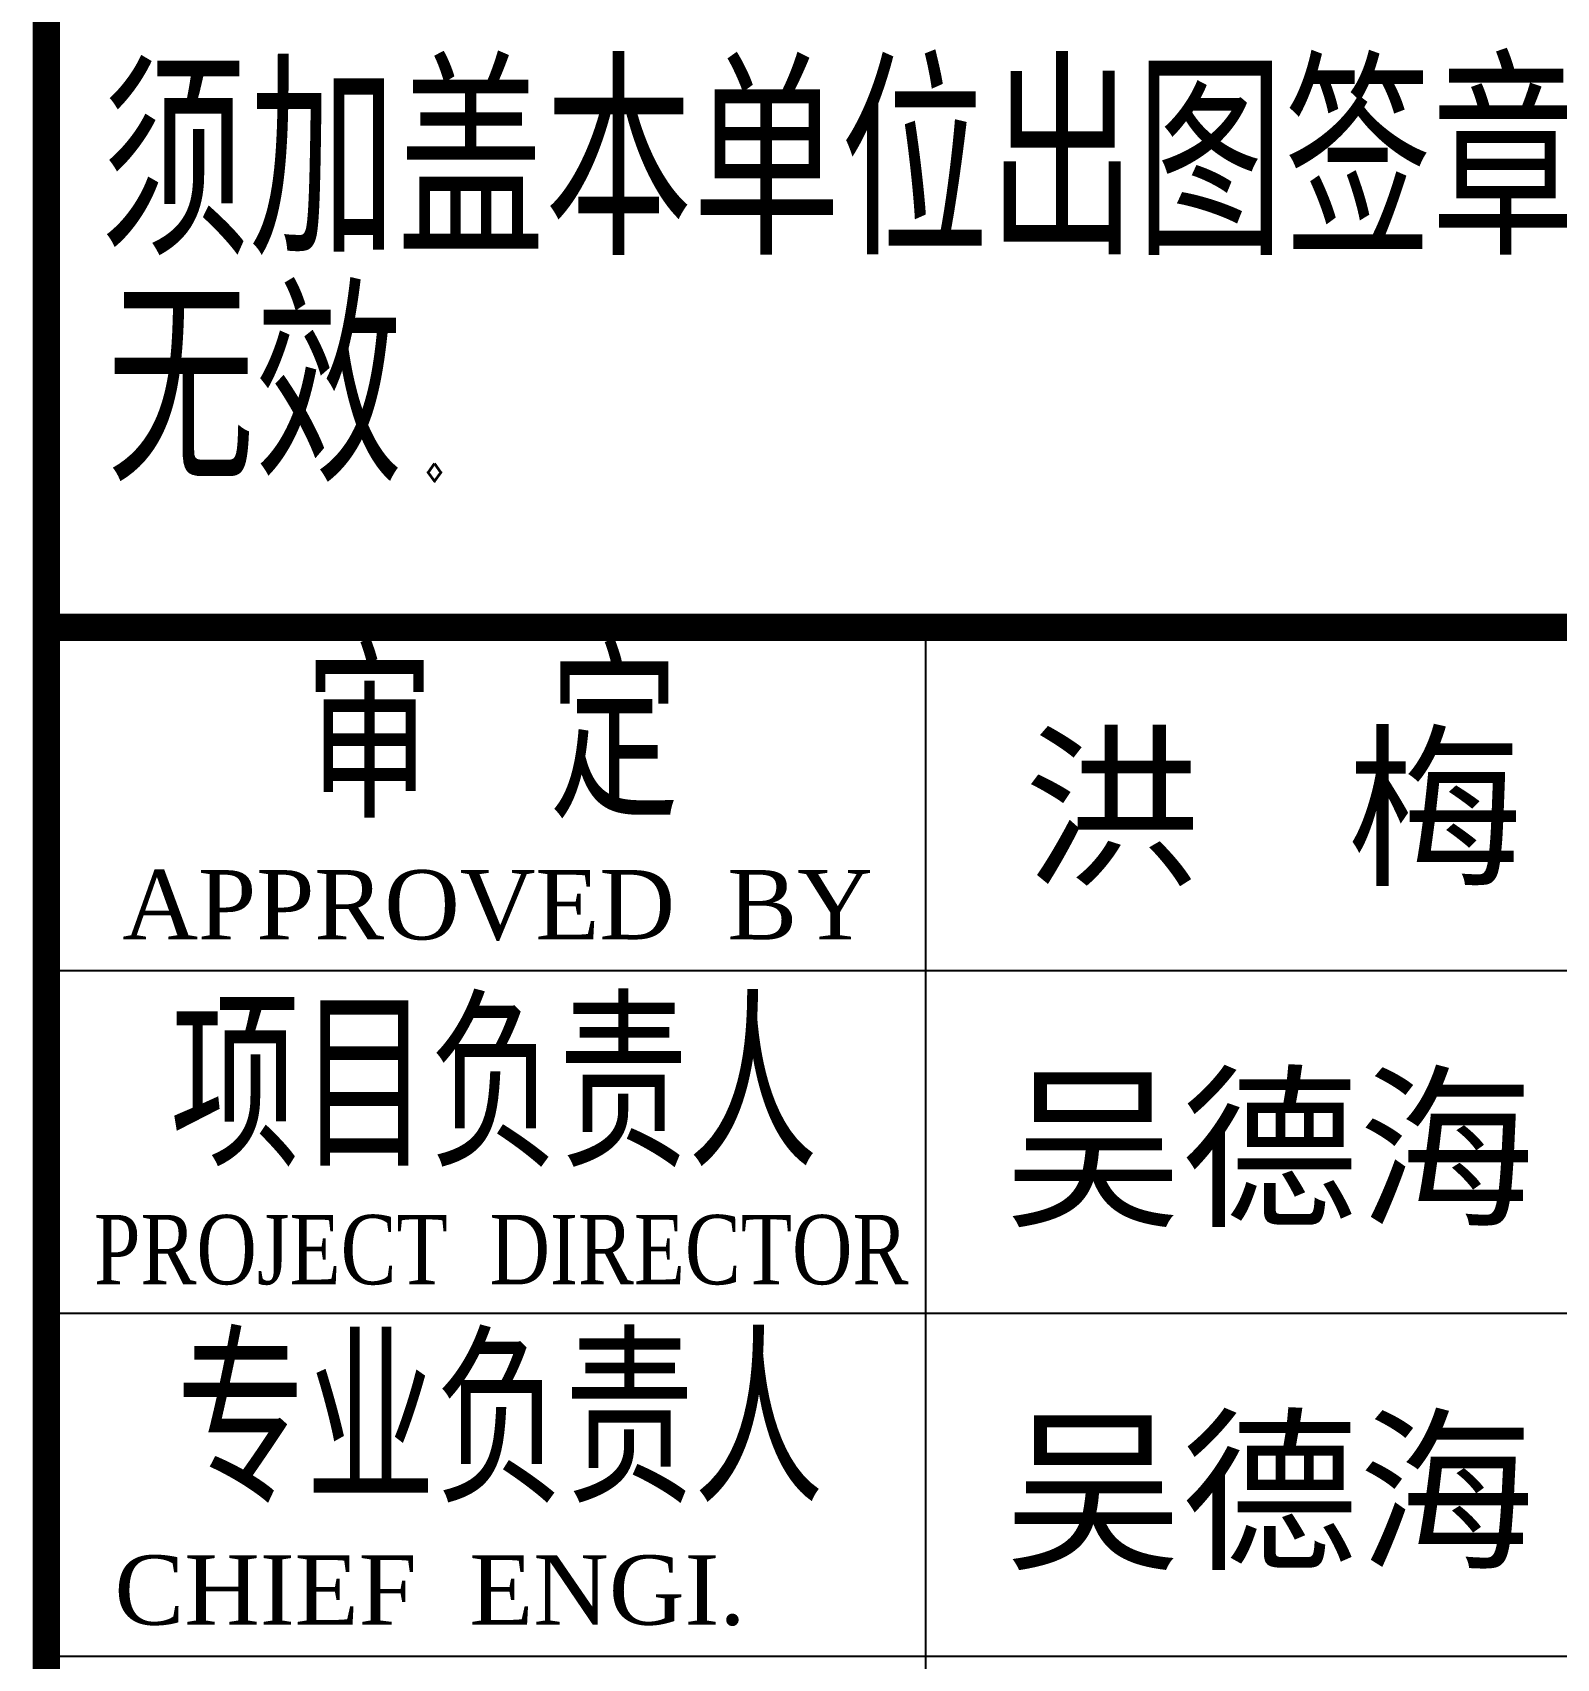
# Model space of a CAD drawing. Extents: x 14207793 to 14719554, y -1675802 to -1228715.
# Drawn here: x 14532813 to 14536111, y -1347877 to -1344358 of the extents above; entities that cross this region are included whole.
import ezdxf

# ---------------------------------------------------------------- set-up
doc = ezdxf.new("R2010")
doc.units = 0
doc.header["$LTSCALE"] = 500
doc.header["$MEASUREMENT"] = 0
doc.layers.get('0').update_dxf_attribs({"linetype": 'CONTINUOUS'})
doc.layers.add('PUB_TITLE', color=4, linetype='CONTINUOUS')
doc.styles.add('GHF', font='TIMES.TTF')
doc.styles.add('HZ', font='txt', dxfattribs={"width": 0.8, "bigfont": 'hztxt'})

msp = doc.modelspace()

# ---------------------------------------------------------------- linework, layer by layer
at = {"color": 4, "const_width": 59.39}
msp.add_lwpolyline([(14537842.5, -1361692.5), (14532842.5, -1361692.5), (14532842.5, -1329433.58), (14537842.5, -1329433.58)], close=True, dxfattribs=at)
at = {"layer": 'PUB_TITLE'}
for p, q in [((14534745.33, -1345628.35, -1000), (14534745.33, -1351568.88, -1000)), ((14532842.5, -1346387.6), (14537842.5, -1346387.6, -1000)), ((14532842.5, -1347129.95), (14537842.5, -1347129.95, -1000)), ((14532842.5, -1347872.3), (14537842.5, -1347872.3, -1000))]:
    msp.add_line(p, q, dxfattribs=at)
at = {"layer": 'PUB_TITLE', "const_width": 59.39}
msp.add_lwpolyline([(14532842.5, -1345645.25), (14537842.5, -1345645.25), (14537842.5, -1351584.05), (14532842.5, -1351584.05)], close=True, dxfattribs=at)

# ---------------------------------------------------------------- texts
at = {"color": 2, "width": 0.8}
for s, height, style, p in [('审 定', 350, 'HZ', (14533402.21, -1346057.57, -2000)), ('项目负责人', 350, 'HZ', (14533111.48, -1346812.95, -2000)), ('PROJECT  DIRECTOR', 150, 'GHF', (14532945.73, -1347066.92)), ('专业负责人', 350, 'HZ', (14533124.29, -1347539.92, -2000))]:
    msp.add_text(s, height=height, dxfattribs=dict(at, style=style)).set_placement(p)
at = {"color": 2, "style": 'GHF'}
for s, height, p in [('洪   梅', 280, (14534957.5, -1346175)), ('APPROVED  BY', 150, (14533007.2, -1346320.5)), ('吴德海', 280, (14534917.5, -1346912.65)), ('吴德海', 280, (14534917.5, -1347655)), ('CHIEF  ENGI.', 150, (14532990.1, -1347803.79, -1000))]:
    msp.add_text(s, height=height, dxfattribs=at).set_placement(p)
at = {"layer": 'PUB_TITLE', "style": 'HZ', "width": 0.8}
for s, p in [('须加盖本单位出图签章,否则一律', (14532961.25, -1344838.78, 1907.24)), ('无效.', (14532974.11, -1345328.78, 1907.24))]:
    msp.add_text(s, height=400, dxfattribs=at).set_placement(p)

doc.saveas('drawing.dxf')
